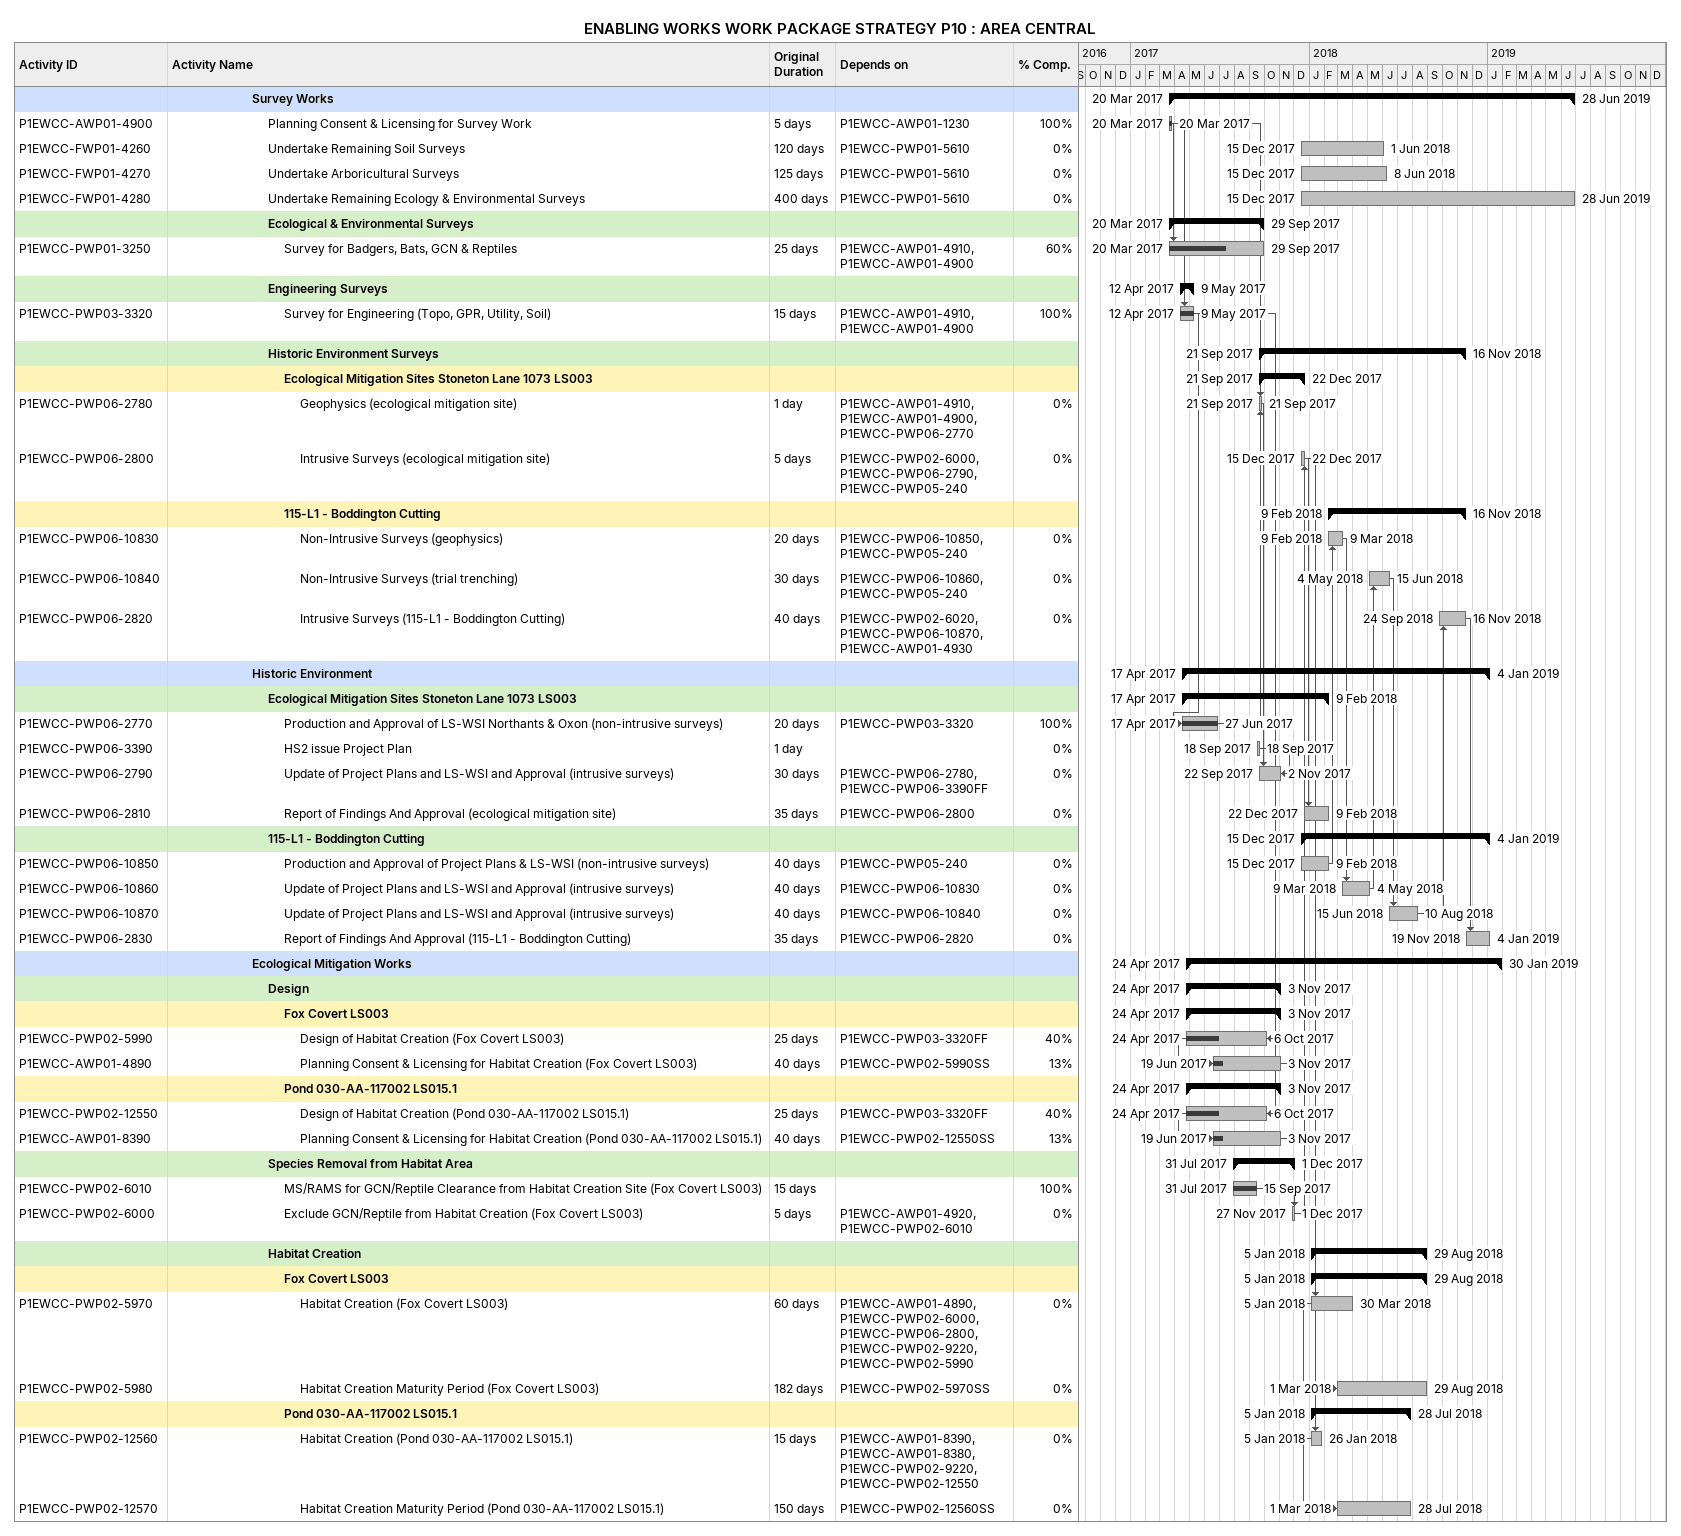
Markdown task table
ENABLING WORKS WORK PACKAGE STRATEGY P10 : AREA CENTRAL

| ID | Level | Task | Original duration | Start | Finish | Predecessors | % complete |
|---|---|---|---|---|---|---|---|
|  | 6 | **Survey Works** |  | 2017-03-20 | 2019-06-28 |  |  |
| P1EWCC-AWP01-4900 | 7 | Planning Consent & Licensing for Survey Work | 5d | 2017-03-20 | 2017-03-20 | P1EWCC-AWP01-1230 | 100 |
| P1EWCC-FWP01-4260 | 7 | Undertake Remaining Soil Surveys | 120d | 2017-12-15 | 2018-06-01 | P1EWCC-PWP01-5610 | 0 |
| P1EWCC-FWP01-4270 | 7 | Undertake Arboricultural Surveys | 125d | 2017-12-15 | 2018-06-08 | P1EWCC-PWP01-5610 | 0 |
| P1EWCC-FWP01-4280 | 7 | Undertake Remaining Ecology & Environmental Surveys | 400d | 2017-12-15 | 2019-06-28 | P1EWCC-PWP01-5610 | 0 |
|  | 7 | **Ecological & Environmental Surveys** |  | 2017-03-20 | 2017-09-29 |  |  |
| P1EWCC-PWP01-3250 | 8 | Survey for Badgers, Bats, GCN & Reptiles | 25d | 2017-03-20 | 2017-09-29 | P1EWCC-AWP01-4910, P1EWCC-AWP01-4900 | 60 |
|  | 7 | **Engineering Surveys** |  | 2017-04-12 | 2017-05-09 |  |  |
| P1EWCC-PWP03-3320 | 8 | Survey for Engineering (Topo, GPR, Utility, Soil) | 15d | 2017-04-12 | 2017-05-09 | P1EWCC-AWP01-4910, P1EWCC-AWP01-4900 | 100 |
|  | 7 | **Historic Environment Surveys** |  | 2017-09-21 | 2018-11-16 |  |  |
|  | 8 | **Ecological Mitigation Sites Stoneton Lane 1073 LS003** |  | 2017-09-21 | 2017-12-22 |  |  |
| P1EWCC-PWP06-2780 | 9 | Geophysics (ecological mitigation site) | 1d | 2017-09-21 | 2017-09-21 | P1EWCC-AWP01-4910, P1EWCC-AWP01-4900, P1EWCC-PWP06-2770 | 0 |
| P1EWCC-PWP06-2800 | 9 | Intrusive Surveys (ecological mitigation site) | 5d | 2017-12-15 | 2017-12-22 | P1EWCC-PWP02-6000, P1EWCC-PWP06-2790, P1EWCC-PWP05-240 | 0 |
|  | 8 | **115-L1 - Boddington Cutting** |  | 2018-02-09 | 2018-11-16 |  |  |
| P1EWCC-PWP06-10830 | 9 | Non-Intrusive Surveys (geophysics) | 20d | 2018-02-09 | 2018-03-09 | P1EWCC-PWP06-10850, P1EWCC-PWP05-240 | 0 |
| P1EWCC-PWP06-10840 | 9 | Non-Intrusive Surveys (trial trenching) | 30d | 2018-05-04 | 2018-06-15 | P1EWCC-PWP06-10860, P1EWCC-PWP05-240 | 0 |
| P1EWCC-PWP06-2820 | 9 | Intrusive Surveys (115-L1 - Boddington Cutting) | 40d | 2018-09-24 | 2018-11-16 | P1EWCC-PWP02-6020, P1EWCC-PWP06-10870, P1EWCC-AWP01-4930 | 0 |
|  | 6 | **Historic Environment** |  | 2017-04-17 | 2019-01-04 |  |  |
|  | 7 | **Ecological Mitigation Sites Stoneton Lane 1073 LS003** |  | 2017-04-17 | 2018-02-09 |  |  |
| P1EWCC-PWP06-2770 | 8 | Production and Approval of LS-WSI Northants & Oxon (non-intrusive surveys) | 20d | 2017-04-17 | 2017-06-27 | P1EWCC-PWP03-3320 | 100 |
| P1EWCC-PWP06-3390 | 8 | HS2 issue Project Plan | 1d | 2017-09-18 | 2017-09-18 |  | 0 |
| P1EWCC-PWP06-2790 | 8 | Update of Project Plans and LS-WSI and Approval (intrusive surveys) | 30d | 2017-09-22 | 2017-11-02 | P1EWCC-PWP06-2780, P1EWCC-PWP06-3390FF | 0 |
| P1EWCC-PWP06-2810 | 8 | Report of Findings And Approval (ecological mitigation site) | 35d | 2017-12-22 | 2018-02-09 | P1EWCC-PWP06-2800 | 0 |
|  | 7 | **115-L1 - Boddington Cutting** |  | 2017-12-15 | 2019-01-04 |  |  |
| P1EWCC-PWP06-10850 | 8 | Production and Approval of Project Plans & LS-WSI (non-intrusive surveys) | 40d | 2017-12-15 | 2018-02-09 | P1EWCC-PWP05-240 | 0 |
| P1EWCC-PWP06-10860 | 8 | Update of Project Plans and LS-WSI and Approval (intrusive surveys) | 40d | 2018-03-09 | 2018-05-04 | P1EWCC-PWP06-10830 | 0 |
| P1EWCC-PWP06-10870 | 8 | Update of Project Plans and LS-WSI and Approval (intrusive surveys) | 40d | 2018-06-15 | 2018-08-10 | P1EWCC-PWP06-10840 | 0 |
| P1EWCC-PWP06-2830 | 8 | Report of Findings And Approval (115-L1 - Boddington Cutting) | 35d | 2018-11-19 | 2019-01-04 | P1EWCC-PWP06-2820 | 0 |
|  | 6 | **Ecological Mitigation Works** |  | 2017-04-24 | 2019-01-30 |  |  |
|  | 7 | **Design** |  | 2017-04-24 | 2017-11-03 |  |  |
|  | 8 | **Fox Covert LS003** |  | 2017-04-24 | 2017-11-03 |  |  |
| P1EWCC-PWP02-5990 | 9 | Design of Habitat Creation (Fox Covert LS003) | 25d | 2017-04-24 | 2017-10-06 | P1EWCC-PWP03-3320FF | 40 |
| P1EWCC-AWP01-4890 | 9 | Planning Consent & Licensing for Habitat Creation (Fox Covert LS003) | 40d | 2017-06-19 | 2017-11-03 | P1EWCC-PWP02-5990SS | 13 |
|  | 8 | **Pond 030-AA-117002 LS015.1** |  | 2017-04-24 | 2017-11-03 |  |  |
| P1EWCC-PWP02-12550 | 9 | Design of Habitat Creation (Pond 030-AA-117002 LS015.1) | 25d | 2017-04-24 | 2017-10-06 | P1EWCC-PWP03-3320FF | 40 |
| P1EWCC-AWP01-8390 | 9 | Planning Consent & Licensing for Habitat Creation (Pond 030-AA-117002 LS015.1) | 40d | 2017-06-19 | 2017-11-03 | P1EWCC-PWP02-12550SS | 13 |
|  | 7 | **Species Removal from Habitat Area** |  | 2017-07-31 | 2017-12-01 |  |  |
| P1EWCC-PWP02-6010 | 8 | MS/RAMS for GCN/Reptile Clearance from Habitat Creation Site (Fox Covert LS003) | 15d | 2017-07-31 | 2017-09-15 |  | 100 |
| P1EWCC-PWP02-6000 | 8 | Exclude GCN/Reptile from Habitat Creation (Fox Covert LS003) | 5d | 2017-11-27 | 2017-12-01 | P1EWCC-AWP01-4920, P1EWCC-PWP02-6010 | 0 |
|  | 7 | **Habitat Creation** |  | 2018-01-05 | 2018-08-29 |  |  |
|  | 8 | **Fox Covert LS003** |  | 2018-01-05 | 2018-08-29 |  |  |
| P1EWCC-PWP02-5970 | 9 | Habitat Creation (Fox Covert LS003) | 60d | 2018-01-05 | 2018-03-30 | P1EWCC-AWP01-4890, P1EWCC-PWP02-6000, P1EWCC-PWP06-2800, P1EWCC-PWP02-9220, P1EWCC-PWP02-5990 | 0 |
| P1EWCC-PWP02-5980 | 9 | Habitat Creation Maturity Period (Fox Covert LS003) | 182d | 2018-03-01 | 2018-08-29 | P1EWCC-PWP02-5970SS | 0 |
|  | 8 | **Pond 030-AA-117002 LS015.1** |  | 2018-01-05 | 2018-07-28 |  |  |
| P1EWCC-PWP02-12560 | 9 | Habitat Creation (Pond 030-AA-117002 LS015.1) | 15d | 2018-01-05 | 2018-01-26 | P1EWCC-AWP01-8390, P1EWCC-AWP01-8380, P1EWCC-PWP02-9220, P1EWCC-PWP02-12550 | 0 |
| P1EWCC-PWP02-12570 | 9 | Habitat Creation Maturity Period (Pond 030-AA-117002 LS015.1) | 150d | 2018-03-01 | 2018-07-28 | P1EWCC-PWP02-12560SS | 0 |
